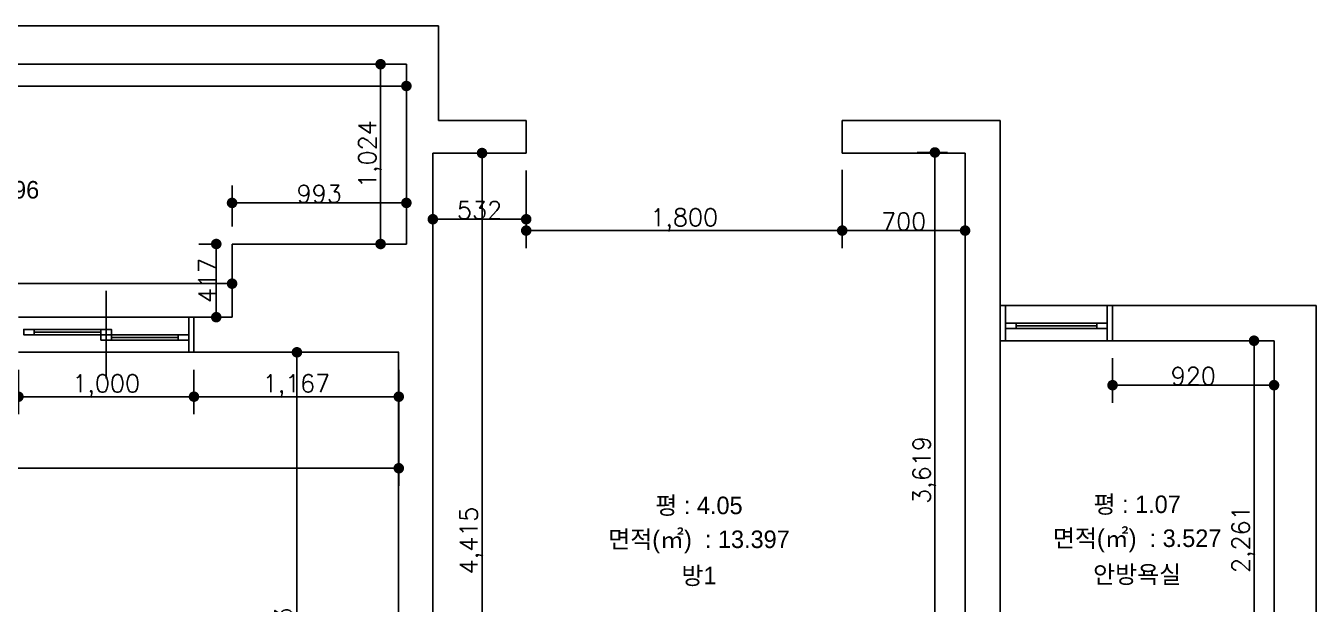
# Model space of a CAD drawing. Header units: inches. Extents: x -55157 to -7160, y -122257 to -52101.
# Drawn here: x -22352 to -15001, y -73799 to -70504 of the extents above; entities that cross this region are included whole.
import ezdxf
from ezdxf.enums import TextEntityAlignment as Align

# ---------------------------------------------------------------- set-up
doc = ezdxf.new("R2010")
doc.units = ezdxf.units.IN
doc.header["$LTSCALE"] = 50
doc.header["$MEASUREMENT"] = 0
for name, color, linetype in [('도면층2', 2, 'Continuous'), ('도면층4', 4, 'Continuous'), ('도면층5', 5, 'Continuous')]:
    doc.layers.add(name, color=color, linetype=linetype)
doc.styles.get("Standard").update_dxf_attribs({"font": 'txt.shx', "bigfont": 'whgtxt.shx'})
doc.styles.add('휴먼엑스포', font='Expo M.ttf')
doc.dimstyles.get("Standard").update_dxf_attribs({"dimscale": 20, "dimtxt": 5, "dimasz": 3, "dimexe": 5, "dimexo": 5, "dimgap": 0.09, "dimtad": 1, "dimdec": 0, "dimzin": 0, "dimdsep": 46, "dimlunit": 6, "dimtxsty": 'Standard', "dimblk": 'DOT', "dimcen": 0.09, "dimadec": 0, "dimazin": 0, "dimtfac": 1, "dimtdec": 0, "dimtix": 1, "dimtofl": 0, "dimtmove": 0, "dimatfit": 3, "dimfxl": 1, "dimtolj": 1, "dimtzin": 0, "dimarcsym": 0})

# ---------------------------------------------------------------- blocks, each defined once
blk = doc.blocks.new('_Dot')
at = {"color": 0, "linetype": 'ByBlock', "lineweight": -2}
blk.add_line((-0.5, 0), (-1, 0), dxfattribs=at)
at = {"color": 0, "linetype": 'ByBlock', "const_width": 0.5}
blk.add_lwpolyline([(-0.25, 0, 1), (0.25, 0, 1)], format="xyb", close=True, dxfattribs=at)
blk = doc.blocks.new('*D38')
at = {"layer": 'Defpoints', "color": 0, "transparency": 16777216}
for p in [(-15355.4, -72298), (-15241.3, -72298), (-15241.3, -74559)]:
    blk.add_point(p, dxfattribs=at)
at = {"layer": '도면층4', "color": 0, "lineweight": -2, "transparency": 16777216}
for p, q in [((-15341.3, -72298), (-15455.4, -72298)), ((-15355.4, -74499), (-15355.4, -72358)), ((-15341.3, -74559), (-15455.4, -74559))]:
    blk.add_line(p, q, dxfattribs=at)
at = {"layer": '도면층4', "color": 0, "lineweight": -2, "transparency": 16777216, "xscale": 60, "yscale": 60, "zscale": 60}
for p, rotation in [((-15355.4, -72298), 90), ((-15355.4, -74559), 270)]:
    blk.add_blockref('_Dot', p, dxfattribs=dict(at, rotation=rotation))
at = {"layer": '도면층4', "color": 0, "transparency": 16777216, "insert": (-15415.7, -73428.5), "char_height": 100, "attachment_point": 5, "rotation": 90}
blk.add_mtext('\\A1;2,261', dxfattribs=at)
blk = doc.blocks.new('*D41')
at = {"layer": 'Defpoints', "color": 0, "transparency": 16777216}
for p in [(-20033.3, -71229), (-19753.1, -71229), (-20033.3, -75644)]:
    blk.add_point(p, dxfattribs=at)
at = {"layer": '도면층4', "color": 0, "lineweight": -2, "transparency": 16777216}
for p, q in [((-19933.3, -71229), (-19653.1, -71229)), ((-19753.1, -75584), (-19753.1, -71289)), ((-19933.3, -75644), (-19653.1, -75644))]:
    blk.add_line(p, q, dxfattribs=at)
at = {"layer": '도면층4', "color": 0, "lineweight": -2, "transparency": 16777216, "xscale": 60, "yscale": 60, "zscale": 60}
for p, rotation in [((-19753.1, -71229), 90), ((-19753.1, -75644), 270)]:
    blk.add_blockref('_Dot', p, dxfattribs=dict(at, rotation=rotation))
at = {"layer": '도면층4', "color": 0, "transparency": 16777216, "insert": (-19813.4, -73436.5), "char_height": 100, "attachment_point": 5, "rotation": 90}
blk.add_mtext('\\A1;4,415', dxfattribs=at)
blk = doc.blocks.new('*D44')
at = {"layer": 'Defpoints', "color": 0, "transparency": 16777216}
for p in [(-20807.5, -72364), (-20227.3, -72364), (-20227.3, -75657)]:
    blk.add_point(p, dxfattribs=at)
at = {"layer": '도면층4', "color": 0, "lineweight": -2, "transparency": 16777216}
for p, q in [((-20327.3, -72364), (-20907.5, -72364)), ((-20807.5, -75597), (-20807.5, -72424)), ((-20327.3, -75657), (-20907.5, -75657))]:
    blk.add_line(p, q, dxfattribs=at)
at = {"layer": '도면층4', "color": 0, "lineweight": -2, "transparency": 16777216, "xscale": 60, "yscale": 60, "zscale": 60}
for p, rotation in [((-20807.5, -72364), 90), ((-20807.5, -75657), 270)]:
    blk.add_blockref('_Dot', p, dxfattribs=dict(at, rotation=rotation))
at = {"layer": '도면층4', "color": 0, "transparency": 16777216, "insert": (-20867.8, -74010.5), "char_height": 100, "attachment_point": 5, "rotation": 90}
blk.add_mtext('\\A1;3,293', dxfattribs=at)
blk = doc.blocks.new('*D46')
at = {"layer": 'Defpoints', "color": 0, "transparency": 16777216}
for p in [(-25364, -72364.2), (-20227.3, -72364), (-25364, -73024.4)]:
    blk.add_point(p, dxfattribs=at)
at = {"layer": '도면층4', "color": 0, "lineweight": -2, "transparency": 16777216}
for p, q in [((-25364, -72464.2), (-25364, -73124.4)), ((-20227.3, -72464), (-20227.3, -73124.4)), ((-20287.3, -73024.4), (-25304, -73024.4))]:
    blk.add_line(p, q, dxfattribs=at)
at = {"layer": '도면층4', "color": 0, "lineweight": -2, "transparency": 16777216, "xscale": 60, "yscale": 60, "zscale": 60, "rotation": 180}
blk.add_blockref('_Dot', (-25364, -73024.4), dxfattribs=at)
at = {"layer": '도면층4', "color": 0, "lineweight": -2, "transparency": 16777216, "xscale": 60, "yscale": 60, "zscale": 60}
blk.add_blockref('_Dot', (-20227.3, -73024.4), dxfattribs=at)
at = {"layer": '도면층4', "color": 0, "transparency": 16777216, "insert": (-22795.6, -72964.1), "char_height": 100, "attachment_point": 5}
blk.add_mtext('\\A1;5,137', dxfattribs=at)
blk = doc.blocks.new('*D69')
at = {"layer": 'Defpoints', "color": 0, "transparency": 16777216}
for p in [(-20330.9, -70723), (-20184, -70723), (-20184, -71747)]:
    blk.add_point(p, dxfattribs=at)
at = {"layer": '도면층4', "color": 0, "lineweight": -2, "transparency": 16777216}
for p, q in [((-20284, -70723), (-20430.9, -70723)), ((-20330.9, -71687), (-20330.9, -70783)), ((-20284, -71747), (-20430.9, -71747))]:
    blk.add_line(p, q, dxfattribs=at)
at = {"layer": '도면층4', "color": 0, "lineweight": -2, "transparency": 16777216, "xscale": 60, "yscale": 60, "zscale": 60}
for p, rotation in [((-20330.9, -70723), 90), ((-20330.9, -71747), 270)]:
    blk.add_blockref('_Dot', p, dxfattribs=dict(at, rotation=rotation))
at = {"layer": '도면층4', "color": 0, "transparency": 16777216, "insert": (-20391.2, -71235), "char_height": 100, "attachment_point": 5, "rotation": 90}
blk.add_mtext('\\A1;1,024', dxfattribs=at)
blk = doc.blocks.new('*D70')
at = {"layer": 'Defpoints', "color": 0, "transparency": 16777216}
for p in [(-21177, -71747), (-21267, -72164), (-21177, -72164)]:
    blk.add_point(p, dxfattribs=at)
at = {"layer": '도면층4', "color": 0, "lineweight": -2, "transparency": 16777216}
for p, q in [((-21277, -71747), (-21367, -71747)), ((-21267, -71807), (-21267, -72104)), ((-21277, -72164), (-21367, -72164))]:
    blk.add_line(p, q, dxfattribs=at)
at = {"layer": '도면층4', "color": 0, "lineweight": -2, "transparency": 16777216, "xscale": 60, "yscale": 60, "zscale": 60}
for p, rotation in [((-21267, -71747), 90), ((-21267, -72164), 270)]:
    blk.add_blockref('_Dot', p, dxfattribs=dict(at, rotation=rotation))
at = {"layer": '도면층4', "color": 0, "transparency": 16777216, "insert": (-21318.8, -71955.5), "char_height": 100, "attachment_point": 5, "rotation": 90}
blk.add_mtext('\\A1;417', dxfattribs=at)
blk = doc.blocks.new('*D71')
at = {"layer": 'Defpoints', "color": 0, "transparency": 16777216}
for p in [(-20184, -71512.9), (-21177, -71747), (-20184, -71747)]:
    blk.add_point(p, dxfattribs=at)
at = {"layer": '도면층4', "color": 0, "lineweight": -2, "transparency": 16777216}
for p, q in [((-21177, -71647), (-21177, -71412.9)), ((-20184, -71647), (-20184, -71412.9)), ((-21117, -71512.9), (-20244, -71512.9))]:
    blk.add_line(p, q, dxfattribs=at)
at = {"layer": '도면층4', "color": 0, "lineweight": -2, "transparency": 16777216, "xscale": 60, "yscale": 60, "zscale": 60, "rotation": 180}
blk.add_blockref('_Dot', (-21177, -71512.9), dxfattribs=at)
at = {"layer": '도면층4', "color": 0, "lineweight": -2, "transparency": 16777216, "xscale": 60, "yscale": 60, "zscale": 60}
blk.add_blockref('_Dot', (-20184, -71512.9), dxfattribs=at)
at = {"layer": '도면층4', "color": 0, "transparency": 16777216, "insert": (-20680.5, -71461.1), "char_height": 100, "attachment_point": 5}
blk.add_mtext('\\A1;993', dxfattribs=at)
blk = doc.blocks.new('*D72')
at = {"layer": 'Defpoints', "color": 0, "transparency": 16777216}
for p in [(-25326, -70723), (-20184, -70723), (-25326, -70847)]:
    blk.add_point(p, dxfattribs=at)
at = {"layer": '도면층4', "color": 0, "lineweight": -2, "transparency": 16777216}
for p, q in [((-25326, -70823), (-25326, -70947)), ((-20244, -70847), (-25266, -70847)), ((-20184, -70823), (-20184, -70947))]:
    blk.add_line(p, q, dxfattribs=at)
at = {"layer": '도면층4', "color": 0, "lineweight": -2, "transparency": 16777216, "xscale": 60, "yscale": 60, "zscale": 60, "rotation": 180}
blk.add_blockref('_Dot', (-25326, -70847), dxfattribs=at)
at = {"layer": '도면층4', "color": 0, "lineweight": -2, "transparency": 16777216, "xscale": 60, "yscale": 60, "zscale": 60}
blk.add_blockref('_Dot', (-20184, -70847), dxfattribs=at)
at = {"layer": '도면층4', "color": 0, "transparency": 16777216, "insert": (-22755, -70786.7), "char_height": 100, "attachment_point": 5}
blk.add_mtext('\\A1;5,142', dxfattribs=at)
blk = doc.blocks.new('*D73')
at = {"layer": 'Defpoints', "color": 0, "transparency": 16777216}
for p in [(-21177, -71972.9), (-25327, -72164), (-21177, -72164)]:
    blk.add_point(p, dxfattribs=at)
at = {"layer": '도면층4', "color": 0, "lineweight": -2, "transparency": 16777216}
for p, q in [((-25327, -72064), (-25327, -71872.9)), ((-21177, -72064), (-21177, -71872.9)), ((-25267, -71972.9), (-21237, -71972.9))]:
    blk.add_line(p, q, dxfattribs=at)
at = {"layer": '도면층4', "color": 0, "lineweight": -2, "transparency": 16777216, "xscale": 60, "yscale": 60, "zscale": 60, "rotation": 180}
blk.add_blockref('_Dot', (-25327, -71972.9), dxfattribs=at)
at = {"layer": '도면층4', "color": 0, "lineweight": -2, "transparency": 16777216, "xscale": 60, "yscale": 60, "zscale": 60}
blk.add_blockref('_Dot', (-21177, -71972.9), dxfattribs=at)
at = {"layer": '도면층4', "color": 0, "transparency": 16777216, "insert": (-23252, -71912.6), "char_height": 100, "attachment_point": 5}
blk.add_mtext('\\A1;4,150', dxfattribs=at)
blk = doc.blocks.new('*D76')
at = {"layer": 'Defpoints', "color": 0, "transparency": 16777216}
for p in [(-17701.3, -71225.4), (-17001.3, -71225.4), (-17701.3, -71670.6)]:
    blk.add_point(p, dxfattribs=at)
at = {"layer": '도면층4', "color": 0, "lineweight": -2, "transparency": 16777216}
for p, q in [((-17701.3, -71325.4), (-17701.3, -71770.6)), ((-17001.3, -71325.4), (-17001.3, -71770.6)), ((-17061.3, -71670.6), (-17641.3, -71670.6))]:
    blk.add_line(p, q, dxfattribs=at)
at = {"layer": '도면층4', "color": 0, "lineweight": -2, "transparency": 16777216, "xscale": 60, "yscale": 60, "zscale": 60, "rotation": 180}
blk.add_blockref('_Dot', (-17701.3, -71670.6), dxfattribs=at)
at = {"layer": '도면층4', "color": 0, "lineweight": -2, "transparency": 16777216, "xscale": 60, "yscale": 60, "zscale": 60}
blk.add_blockref('_Dot', (-17001.3, -71670.6), dxfattribs=at)
at = {"layer": '도면층4', "color": 0, "transparency": 16777216, "insert": (-17351.3, -71618.8), "char_height": 100, "attachment_point": 5}
blk.add_mtext('\\A1;700', dxfattribs=at)
blk = doc.blocks.new('*D77')
at = {"layer": 'Defpoints', "color": 0, "transparency": 16777216}
for p in [(-20033.3, -71229), (-19501.3, -71229), (-20033.3, -71606)]:
    blk.add_point(p, dxfattribs=at)
at = {"layer": '도면층4', "color": 0, "lineweight": -2, "transparency": 16777216}
for p, q in [((-20033.3, -71329), (-20033.3, -71706)), ((-19501.3, -71329), (-19501.3, -71706)), ((-19561.3, -71606), (-19973.3, -71606))]:
    blk.add_line(p, q, dxfattribs=at)
at = {"layer": '도면층4', "color": 0, "lineweight": -2, "transparency": 16777216, "xscale": 60, "yscale": 60, "zscale": 60, "rotation": 180}
blk.add_blockref('_Dot', (-20033.3, -71606), dxfattribs=at)
at = {"layer": '도면층4', "color": 0, "lineweight": -2, "transparency": 16777216, "xscale": 60, "yscale": 60, "zscale": 60}
blk.add_blockref('_Dot', (-19501.3, -71606), dxfattribs=at)
at = {"layer": '도면층4', "color": 0, "transparency": 16777216, "insert": (-19767.3, -71554.2), "char_height": 100, "attachment_point": 5}
blk.add_mtext('\\A1;532', dxfattribs=at)
blk = doc.blocks.new('*D78')
at = {"layer": 'Defpoints', "color": 0, "transparency": 16777216}
for p in [(-21394, -72364), (-20227.3, -72364), (-21394, -72616.8)]:
    blk.add_point(p, dxfattribs=at)
at = {"layer": '도면층4', "color": 0, "lineweight": -2, "transparency": 16777216}
for p, q in [((-21394, -72464), (-21394, -72716.8)), ((-20227.3, -72464), (-20227.3, -72716.8)), ((-20287.3, -72616.8), (-21334, -72616.8))]:
    blk.add_line(p, q, dxfattribs=at)
at = {"layer": '도면층4', "color": 0, "lineweight": -2, "transparency": 16777216, "xscale": 60, "yscale": 60, "zscale": 60, "rotation": 180}
blk.add_blockref('_Dot', (-21394, -72616.8), dxfattribs=at)
at = {"layer": '도면층4', "color": 0, "lineweight": -2, "transparency": 16777216, "xscale": 60, "yscale": 60, "zscale": 60}
blk.add_blockref('_Dot', (-20227.3, -72616.8), dxfattribs=at)
at = {"layer": '도면층4', "color": 0, "transparency": 16777216, "insert": (-20810.6, -72556.5), "char_height": 100, "attachment_point": 5}
blk.add_mtext('\\A1;1,167', dxfattribs=at)
blk = doc.blocks.new('*D79')
at = {"layer": 'Defpoints', "color": 0, "transparency": 16777216}
for p in [(-22394, -72364), (-21394, -72364), (-22394, -72616.8)]:
    blk.add_point(p, dxfattribs=at)
at = {"layer": '도면층4', "color": 0, "lineweight": -2, "transparency": 16777216}
for p, q in [((-22394, -72464), (-22394, -72716.8)), ((-21394, -72464), (-21394, -72716.8)), ((-21454, -72616.8), (-22334, -72616.8))]:
    blk.add_line(p, q, dxfattribs=at)
at = {"layer": '도면층4', "color": 0, "lineweight": -2, "transparency": 16777216, "xscale": 60, "yscale": 60, "zscale": 60, "rotation": 180}
blk.add_blockref('_Dot', (-22394, -72616.8), dxfattribs=at)
at = {"layer": '도면층4', "color": 0, "lineweight": -2, "transparency": 16777216, "xscale": 60, "yscale": 60, "zscale": 60}
blk.add_blockref('_Dot', (-21394, -72616.8), dxfattribs=at)
at = {"layer": '도면층4', "color": 0, "transparency": 16777216, "insert": (-21894, -72556.5), "char_height": 100, "attachment_point": 5}
blk.add_mtext('\\A1;1,000', dxfattribs=at)
blk = doc.blocks.new('*D97')
at = {"layer": 'Defpoints', "color": 0, "transparency": 16777216}
for p in [(-17173.4, -71225.4), (-17001.3, -71225.4), (-17001.3, -74844)]:
    blk.add_point(p, dxfattribs=at)
at = {"layer": '도면층4', "color": 0, "lineweight": -2, "transparency": 16777216}
for p, q in [((-17101.3, -71225.4), (-17273.4, -71225.4)), ((-17173.4, -74784), (-17173.4, -71285.4)), ((-17101.3, -74844), (-17273.4, -74844))]:
    blk.add_line(p, q, dxfattribs=at)
at = {"layer": '도면층4', "color": 0, "lineweight": -2, "transparency": 16777216, "xscale": 60, "yscale": 60, "zscale": 60}
for p, rotation in [((-17173.4, -71225.4), 90), ((-17173.4, -74844), 270)]:
    blk.add_blockref('_Dot', p, dxfattribs=dict(at, rotation=rotation))
at = {"layer": '도면층4', "color": 0, "transparency": 16777216, "insert": (-17233.7, -73034.7), "char_height": 100, "attachment_point": 5, "rotation": 90}
blk.add_mtext('\\A1;3,619', dxfattribs=at)
blk = doc.blocks.new('*D98')
at = {"layer": 'Defpoints', "color": 0, "transparency": 16777216}
for p in [(-16161.3, -72298), (-15241.3, -72298), (-15241.3, -72551.3)]:
    blk.add_point(p, dxfattribs=at)
at = {"layer": '도면층4', "color": 0, "lineweight": -2, "transparency": 16777216}
for p, q in [((-16161.3, -72398), (-16161.3, -72651.3)), ((-15241.3, -72398), (-15241.3, -72651.3)), ((-16101.3, -72551.3), (-15301.3, -72551.3))]:
    blk.add_line(p, q, dxfattribs=at)
at = {"layer": '도면층4', "color": 0, "lineweight": -2, "transparency": 16777216, "xscale": 60, "yscale": 60, "zscale": 60, "rotation": 180}
blk.add_blockref('_Dot', (-16161.3, -72551.3), dxfattribs=at)
at = {"layer": '도면층4', "color": 0, "lineweight": -2, "transparency": 16777216, "xscale": 60, "yscale": 60, "zscale": 60}
blk.add_blockref('_Dot', (-15241.3, -72551.3), dxfattribs=at)
at = {"layer": '도면층4', "color": 0, "transparency": 16777216, "insert": (-15701.3, -72499.5), "char_height": 100, "attachment_point": 5}
blk.add_mtext('\\A1;920', dxfattribs=at)
blk = doc.blocks.new('*D118')
at = {"layer": 'Defpoints', "color": 0, "transparency": 16777216}
for p in [(-19501.3, -71229), (-17701.3, -71229), (-17701.3, -71670.6)]:
    blk.add_point(p, dxfattribs=at)
at = {"layer": '도면층4', "color": 0, "lineweight": -2, "transparency": 16777216}
for p, q in [((-19501.3, -71329), (-19501.3, -71770.6)), ((-17701.3, -71329), (-17701.3, -71770.6)), ((-19441.3, -71670.6), (-17761.3, -71670.6))]:
    blk.add_line(p, q, dxfattribs=at)
at = {"layer": '도면층4', "color": 0, "lineweight": -2, "transparency": 16777216, "xscale": 60, "yscale": 60, "zscale": 60, "rotation": 180}
blk.add_blockref('_Dot', (-19501.3, -71670.6), dxfattribs=at)
at = {"layer": '도면층4', "color": 0, "lineweight": -2, "transparency": 16777216, "xscale": 60, "yscale": 60, "zscale": 60}
blk.add_blockref('_Dot', (-17701.3, -71670.6), dxfattribs=at)
at = {"layer": '도면층4', "color": 0, "transparency": 16777216, "insert": (-18601.3, -71610.3), "char_height": 100, "attachment_point": 5}
blk.add_mtext('\\A1;1,800', dxfattribs=at)

msp = doc.modelspace()

# ---------------------------------------------------------------- linework, layer by layer
at = {"layer": '도면층2'}
for p, q in [((-25364.002, -70504.036), (-20001.283, -70504.036)), ((-20001.283, -71044.036), (-20001.283, -70504.036)), ((-25326.002, -70723.036), (-20184.002, -70723.036)), ((-20184.002, -71747.036), (-20184.002, -70723.036)), ((-20001.283, -71044.036), (-19501.283, -71044.036)), ((-19501.283, -71044.036), (-19501.283, -71229.036)), ((-17701.283, -71044.036), (-16801.283, -71044.036)), ((-17701.283, -71044.036), (-17701.283, -71229.036)), ((-16801.283, -74559.036), (-16801.283, -71044.036)), ((-20033.283, -75644.036), (-20033.283, -71229.036)), ((-20033.283, -71229.036), (-19501.283, -71229.036)), ((-17701.283, -71229.036), (-17001.283, -71229.036)), ((-17001.283, -74844.036), (-17001.283, -71229.036)), ((-21177.002, -72164.036), (-21177.002, -71747.036)), ((-21177.002, -71747.036), (-20184.002, -71747.036)), ((-16801.283, -72298.036), (-16801.283, -72098.036)), ((-16161.283, -72098.036), (-15001.283, -72098.036)), ((-16161.283, -72298.036), (-16161.283, -72098.036)), ((-16161.283, -72298.036), (-16161.283, -72098.036)), ((-15001.283, -83059.036), (-15001.283, -72098.036)), ((-21394.002, -72364.036), (-21394.002, -72164.036)), ((-21394.002, -72164.036), (-21177.002, -72164.036)), ((-21394.002, -72364.036), (-21394.002, -72164.036)), ((-16161.283, -72298.036), (-15241.283, -72298.036)), ((-15241.283, -74559.036), (-15241.283, -72298.036)), ((-21394.002, -72364.036), (-20227.283, -72364.036)), ((-20228.002, -75657.036), (-20228.002, -72364.036))]:
    msp.add_line(p, q, dxfattribs=at)
at = {"layer": '도면층4'}
for p, q in [((-21894.002, -72014.036), (-21894.002, -72514.036)), ((-16161.283, -72098.036), (-16801.283, -72098.036)), ((-16801.283, -72098.036), (-16801.283, -72298.036)), ((-16771.283, -72098.036), (-16771.283, -72298.036)), ((-16191.283, -72298.036), (-16191.283, -72098.036)), ((-16161.283, -72298.036), (-16161.283, -72098.036)), ((-21394.002, -72164.036), (-22394.002, -72164.036)), ((-21424.002, -72364.036), (-21424.002, -72164.036)), ((-21394.002, -72364.036), (-21394.002, -72164.036)), ((-21924.002, -72249.036), (-22304.002, -72249.036)), ((-16251.283, -72213.036), (-16711.283, -72213.036)), ((-21484.002, -72279.036), (-21864.002, -72279.036)), ((-16801.283, -72298.036), (-16161.283, -72298.036)), ((-22394.002, -72364.036), (-21394.002, -72364.036))]:
    msp.add_line(p, q, dxfattribs=at)
for points in [[(-22304.002, -72264.036), (-22304.002, -72234.036), (-22364.002, -72234.036), (-22364.002, -72264.036)], [(-21864.002, -72264.036), (-21864.002, -72234.036), (-21924.002, -72234.036), (-21924.002, -72264.036)], [(-16711.283, -72228.036), (-16711.283, -72198.036), (-16771.283, -72198.036), (-16771.283, -72228.036)], [(-16191.283, -72228.036), (-16191.283, -72198.036), (-16251.283, -72198.036), (-16251.283, -72228.036)], [(-21864.002, -72294.036), (-21864.002, -72264.036), (-21924.002, -72264.036), (-21924.002, -72294.036)], [(-21424.002, -72294.036), (-21424.002, -72264.036), (-21484.002, -72264.036), (-21484.002, -72294.036)]]:
    msp.add_lwpolyline(points, close=True, dxfattribs=at)
at = {"layer": '도면층5'}
for p, q in [((-22304.002, -72234.036), (-21924.002, -72234.036)), ((-16711.283, -72198.036), (-16251.283, -72198.036)), ((-16711.283, -72228.036), (-16251.283, -72228.036)), ((-22304.002, -72264.036), (-21924.002, -72264.036)), ((-21864.002, -72264.036), (-21484.002, -72264.036)), ((-21864.002, -72294.036), (-21484.002, -72294.036))]:
    msp.add_line(p, q, dxfattribs=at)

# ---------------------------------------------------------------- texts
at = {"layer": '도면층4', "style": '휴먼엑스포'}
msp.add_text('면적(㎡)  : 6.996', height=100, dxfattribs=at).set_placement((-22755.502, -71443.536), align=Align.MIDDLE)
at = {"layer": '도면층4', "color": 7, "style": '휴먼엑스포'}
for s, p in [('평 : 4.05', (-18517.283, -73234.722)), ('평 : 1.07', (-16021.283, -73228.536)), ('면적(㎡)  : 3.527', (-16021.283, -73428.536)), ('면적(㎡)  : 13.397', (-18517.283, -73434.722)), ('방1', (-18517.283, -73634.722)), ('안방욕실', (-16021.283, -73628.536))]:
    msp.add_text(s, height=100, dxfattribs=at).set_placement(p, align=Align.MIDDLE)

# ---------------------------------------------------------------- dimensions: what is measured, and where the dimension line sits
at = {"layer": '도면층4'}
for base, p1, p2, angle, picture, middle in [((-20330.941, -70723.036), (-20184.002, -71747.036), (-20184.002, -70723.036), 270, '*D69', (-20391.241, -71235.036)), ((-19753.113, -71229.036), (-20033.283, -75644.036), (-20033.283, -71229.036), 270, '*D41', (-19813.413, -73436.536)), ((-17173.39, -71225.408), (-17001.283, -74844.036), (-17001.283, -71225.408), 90, '*D97', (-17233.69, -73034.722)), ((-21267.002, -72164.036), (-21177.002, -71747.036), (-21177.002, -72164.036), 270, '*D70', (-21318.802, -71955.536)), ((-15355.389, -72298.036), (-15241.283, -74559.036), (-15241.283, -72298.036), 270, '*D38', (-15415.689, -73428.536)), ((-20807.47, -72364.036), (-20227.283, -75657.036), (-20227.283, -72364.036), 270, '*D44', (-20867.77, -74010.536))]:
    dim = msp.add_linear_dim(base=base, p1=p1, p2=p2, angle=angle, dimstyle='Standard', dxfattribs=at)
    dim.commit()
    dim.dimension.update_dxf_attribs({"geometry": picture, "text_midpoint": middle})
for base, p1, p2, picture, middle in [((-25326.002, -70846.964), (-20184.002, -70723.036), (-25326.002, -70723.036), '*D72', (-22755.002, -70786.664)), ((-17701.283, -71670.62), (-17001.283, -71225.408), (-17701.283, -71225.408), '*D76', (-17351.283, -71618.82)), ((-20033.283, -71606.046), (-19501.283, -71229.036), (-20033.283, -71229.036), '*D77', (-19767.283, -71554.246)), ((-17701.283, -71670.62), (-19501.283, -71229.036), (-17701.283, -71229.036), '*D118', (-18601.283, -71610.32)), ((-20184.002, -71512.937), (-21177.002, -71747.036), (-20184.002, -71747.036), '*D71', (-20680.502, -71461.137)), ((-21177.002, -71972.92), (-25327.002, -72164.036), (-21177.002, -72164.036), '*D73', (-23252.002, -71912.62)), ((-15241.283, -72551.25), (-16161.283, -72298.036), (-15241.283, -72298.036), '*D98', (-15701.283, -72499.45)), ((-25364.002, -73024.366), (-20227.283, -72364.036), (-25364.002, -72364.172), '*D46', (-22795.642, -72964.066)), ((-22394.002, -72616.801), (-21394.002, -72364.036), (-22394.002, -72364.036), '*D79', (-21894.002, -72556.501)), ((-21394.002, -72616.801), (-20227.283, -72364.036), (-21394.002, -72364.036), '*D78', (-20810.642, -72556.501))]:
    dim = msp.add_linear_dim(base=base, p1=p1, p2=p2, dimstyle='Standard', dxfattribs=at)
    dim.commit()
    dim.dimension.update_dxf_attribs({"geometry": picture, "text_midpoint": middle})

doc.saveas('drawing.dxf')
